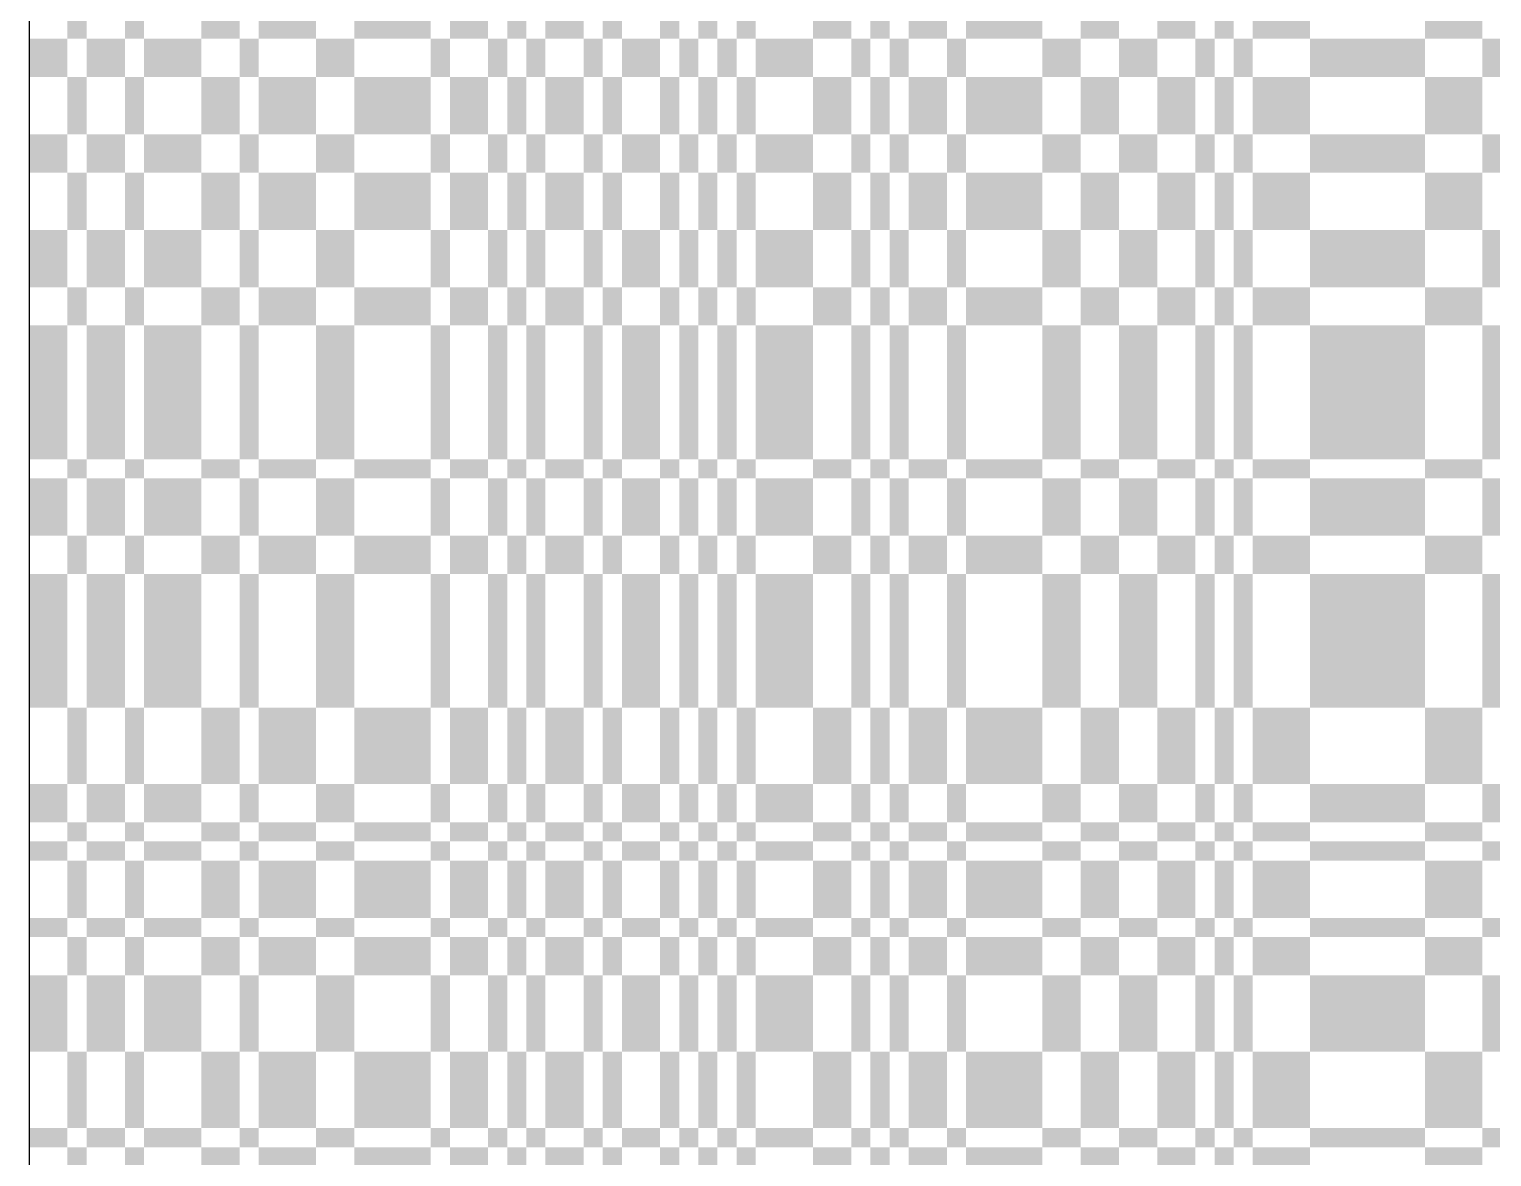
# Model space of a CAD drawing. Extents: x 0 to 10, y 0 to 10.
# Drawn here: x 1 to 2.53, y 6.29 to 7.47 of the extents above; entities that cross this region are included whole.
import ezdxf

# ---------------------------------------------------------------- set-up
doc = ezdxf.new("R2010")
doc.units = 0
doc.header["$MEASUREMENT"] = 0
doc.layers.add('CHROME', color=7, linetype='Continuous')
doc.layers.add('OUTLINE', color=7, linetype='Continuous')

msp = doc.modelspace()

# ---------------------------------------------------------------- linework, layer by layer
at = {"layer": 'CHROME'}
for points in [[(1.04, 7.46), (1.06, 7.46), (1.04, 7.48), (1.06, 7.48)], [(1.1, 7.46), (1.12, 7.46), (1.1, 7.48), (1.12, 7.48)], [(1.18, 7.46), (1.22, 7.46), (1.18, 7.48), (1.22, 7.48)], [(1.24, 7.46), (1.3, 7.46), (1.24, 7.48), (1.3, 7.48)], [(1.34, 7.46), (1.42, 7.46), (1.34, 7.48), (1.42, 7.48)], [(1.44, 7.46), (1.48, 7.46), (1.44, 7.48), (1.48, 7.48)], [(1.5, 7.46), (1.52, 7.46), (1.5, 7.48), (1.52, 7.48)], [(1.54, 7.46), (1.58, 7.46), (1.54, 7.48), (1.58, 7.48)], [(1.6, 7.46), (1.62, 7.46), (1.6, 7.48), (1.62, 7.48)], [(1.66, 7.46), (1.68, 7.46), (1.66, 7.48), (1.68, 7.48)], [(1.7, 7.46), (1.72, 7.46), (1.7, 7.48), (1.72, 7.48)], [(1.74, 7.46), (1.76, 7.46), (1.74, 7.48), (1.76, 7.48)], [(1.82, 7.46), (1.86, 7.46), (1.82, 7.48), (1.86, 7.48)], [(1.88, 7.46), (1.9, 7.46), (1.88, 7.48), (1.9, 7.48)], [(1.92, 7.46), (1.96, 7.46), (1.92, 7.48), (1.96, 7.48)], [(1.98, 7.46), (2.06, 7.46), (1.98, 7.48), (2.06, 7.48)], [(2.1, 7.46), (2.14, 7.46), (2.1, 7.48), (2.14, 7.48)], [(2.18, 7.46), (2.22, 7.46), (2.18, 7.48), (2.22, 7.48)], [(2.24, 7.46), (2.26, 7.46), (2.24, 7.48), (2.26, 7.48)], [(2.28, 7.46), (2.34, 7.46), (2.28, 7.48), (2.34, 7.48)], [(2.46, 7.46), (2.52, 7.46), (2.46, 7.48), (2.52, 7.48)], [(1, 7.42), (1.04, 7.42), (1, 7.46), (1.04, 7.46)], [(1.06, 7.42), (1.1, 7.42), (1.06, 7.46), (1.1, 7.46)], [(1.12, 7.42), (1.18, 7.42), (1.12, 7.46), (1.18, 7.46)], [(1.22, 7.42), (1.24, 7.42), (1.22, 7.46), (1.24, 7.46)], [(1.3, 7.42), (1.34, 7.42), (1.3, 7.46), (1.34, 7.46)], [(1.42, 7.42), (1.44, 7.42), (1.42, 7.46), (1.44, 7.46)], [(1.48, 7.42), (1.5, 7.42), (1.48, 7.46), (1.5, 7.46)], [(1.52, 7.42), (1.54, 7.42), (1.52, 7.46), (1.54, 7.46)], [(1.58, 7.42), (1.6, 7.42), (1.58, 7.46), (1.6, 7.46)], [(1.62, 7.42), (1.66, 7.42), (1.62, 7.46), (1.66, 7.46)], [(1.68, 7.42), (1.7, 7.42), (1.68, 7.46), (1.7, 7.46)], [(1.72, 7.42), (1.74, 7.42), (1.72, 7.46), (1.74, 7.46)], [(1.76, 7.42), (1.82, 7.42), (1.76, 7.46), (1.82, 7.46)], [(1.86, 7.42), (1.88, 7.42), (1.86, 7.46), (1.88, 7.46)], [(1.9, 7.42), (1.92, 7.42), (1.9, 7.46), (1.92, 7.46)], [(1.96, 7.42), (1.98, 7.42), (1.96, 7.46), (1.98, 7.46)], [(2.06, 7.42), (2.1, 7.42), (2.06, 7.46), (2.1, 7.46)], [(2.14, 7.42), (2.18, 7.42), (2.14, 7.46), (2.18, 7.46)], [(2.22, 7.42), (2.24, 7.42), (2.22, 7.46), (2.24, 7.46)], [(2.26, 7.42), (2.28, 7.42), (2.26, 7.46), (2.28, 7.46)], [(2.34, 7.42), (2.46, 7.42), (2.34, 7.46), (2.46, 7.46)], [(2.52, 7.42), (2.54, 7.42), (2.52, 7.46), (2.54, 7.46)], [(1.04, 7.36), (1.06, 7.36), (1.04, 7.42), (1.06, 7.42)], [(1.1, 7.36), (1.12, 7.36), (1.1, 7.42), (1.12, 7.42)], [(1.18, 7.36), (1.22, 7.36), (1.18, 7.42), (1.22, 7.42)], [(1.24, 7.36), (1.3, 7.36), (1.24, 7.42), (1.3, 7.42)], [(1.34, 7.36), (1.42, 7.36), (1.34, 7.42), (1.42, 7.42)], [(1.44, 7.36), (1.48, 7.36), (1.44, 7.42), (1.48, 7.42)], [(1.5, 7.36), (1.52, 7.36), (1.5, 7.42), (1.52, 7.42)], [(1.54, 7.36), (1.58, 7.36), (1.54, 7.42), (1.58, 7.42)], [(1.6, 7.36), (1.62, 7.36), (1.6, 7.42), (1.62, 7.42)], [(1.66, 7.36), (1.68, 7.36), (1.66, 7.42), (1.68, 7.42)], [(1.7, 7.36), (1.72, 7.36), (1.7, 7.42), (1.72, 7.42)], [(1.74, 7.36), (1.76, 7.36), (1.74, 7.42), (1.76, 7.42)], [(1.82, 7.36), (1.86, 7.36), (1.82, 7.42), (1.86, 7.42)], [(1.88, 7.36), (1.9, 7.36), (1.88, 7.42), (1.9, 7.42)], [(1.92, 7.36), (1.96, 7.36), (1.92, 7.42), (1.96, 7.42)], [(1.98, 7.36), (2.06, 7.36), (1.98, 7.42), (2.06, 7.42)], [(2.1, 7.36), (2.14, 7.36), (2.1, 7.42), (2.14, 7.42)], [(2.18, 7.36), (2.22, 7.36), (2.18, 7.42), (2.22, 7.42)], [(2.24, 7.36), (2.26, 7.36), (2.24, 7.42), (2.26, 7.42)], [(2.28, 7.36), (2.34, 7.36), (2.28, 7.42), (2.34, 7.42)], [(2.46, 7.36), (2.52, 7.36), (2.46, 7.42), (2.52, 7.42)], [(1, 7.32), (1.04, 7.32), (1, 7.36), (1.04, 7.36)], [(1.06, 7.32), (1.1, 7.32), (1.06, 7.36), (1.1, 7.36)], [(1.12, 7.32), (1.18, 7.32), (1.12, 7.36), (1.18, 7.36)], [(1.22, 7.32), (1.24, 7.32), (1.22, 7.36), (1.24, 7.36)], [(1.3, 7.32), (1.34, 7.32), (1.3, 7.36), (1.34, 7.36)], [(1.42, 7.32), (1.44, 7.32), (1.42, 7.36), (1.44, 7.36)], [(1.48, 7.32), (1.5, 7.32), (1.48, 7.36), (1.5, 7.36)], [(1.52, 7.32), (1.54, 7.32), (1.52, 7.36), (1.54, 7.36)], [(1.58, 7.32), (1.6, 7.32), (1.58, 7.36), (1.6, 7.36)], [(1.62, 7.32), (1.66, 7.32), (1.62, 7.36), (1.66, 7.36)], [(1.68, 7.32), (1.7, 7.32), (1.68, 7.36), (1.7, 7.36)], [(1.72, 7.32), (1.74, 7.32), (1.72, 7.36), (1.74, 7.36)], [(1.76, 7.32), (1.82, 7.32), (1.76, 7.36), (1.82, 7.36)], [(1.86, 7.32), (1.88, 7.32), (1.86, 7.36), (1.88, 7.36)], [(1.9, 7.32), (1.92, 7.32), (1.9, 7.36), (1.92, 7.36)], [(1.96, 7.32), (1.98, 7.32), (1.96, 7.36), (1.98, 7.36)], [(2.06, 7.32), (2.1, 7.32), (2.06, 7.36), (2.1, 7.36)], [(2.14, 7.32), (2.18, 7.32), (2.14, 7.36), (2.18, 7.36)], [(2.22, 7.32), (2.24, 7.32), (2.22, 7.36), (2.24, 7.36)], [(2.26, 7.32), (2.28, 7.32), (2.26, 7.36), (2.28, 7.36)], [(2.34, 7.32), (2.46, 7.32), (2.34, 7.36), (2.46, 7.36)], [(2.52, 7.32), (2.54, 7.32), (2.52, 7.36), (2.54, 7.36)], [(1.04, 7.26), (1.06, 7.26), (1.04, 7.32), (1.06, 7.32)], [(1.1, 7.26), (1.12, 7.26), (1.1, 7.32), (1.12, 7.32)], [(1.18, 7.26), (1.22, 7.26), (1.18, 7.32), (1.22, 7.32)], [(1.24, 7.26), (1.3, 7.26), (1.24, 7.32), (1.3, 7.32)], [(1.34, 7.26), (1.42, 7.26), (1.34, 7.32), (1.42, 7.32)], [(1.44, 7.26), (1.48, 7.26), (1.44, 7.32), (1.48, 7.32)], [(1.5, 7.26), (1.52, 7.26), (1.5, 7.32), (1.52, 7.32)], [(1.54, 7.26), (1.58, 7.26), (1.54, 7.32), (1.58, 7.32)], [(1.6, 7.26), (1.62, 7.26), (1.6, 7.32), (1.62, 7.32)], [(1.66, 7.26), (1.68, 7.26), (1.66, 7.32), (1.68, 7.32)], [(1.7, 7.26), (1.72, 7.26), (1.7, 7.32), (1.72, 7.32)], [(1.74, 7.26), (1.76, 7.26), (1.74, 7.32), (1.76, 7.32)], [(1.82, 7.26), (1.86, 7.26), (1.82, 7.32), (1.86, 7.32)], [(1.88, 7.26), (1.9, 7.26), (1.88, 7.32), (1.9, 7.32)], [(1.92, 7.26), (1.96, 7.26), (1.92, 7.32), (1.96, 7.32)], [(1.98, 7.26), (2.06, 7.26), (1.98, 7.32), (2.06, 7.32)], [(2.1, 7.26), (2.14, 7.26), (2.1, 7.32), (2.14, 7.32)], [(2.18, 7.26), (2.22, 7.26), (2.18, 7.32), (2.22, 7.32)], [(2.24, 7.26), (2.26, 7.26), (2.24, 7.32), (2.26, 7.32)], [(2.28, 7.26), (2.34, 7.26), (2.28, 7.32), (2.34, 7.32)], [(2.46, 7.26), (2.52, 7.26), (2.46, 7.32), (2.52, 7.32)], [(1, 7.2), (1.04, 7.2), (1, 7.26), (1.04, 7.26)], [(1.06, 7.2), (1.1, 7.2), (1.06, 7.26), (1.1, 7.26)], [(1.12, 7.2), (1.18, 7.2), (1.12, 7.26), (1.18, 7.26)], [(1.22, 7.2), (1.24, 7.2), (1.22, 7.26), (1.24, 7.26)], [(1.3, 7.2), (1.34, 7.2), (1.3, 7.26), (1.34, 7.26)], [(1.42, 7.2), (1.44, 7.2), (1.42, 7.26), (1.44, 7.26)], [(1.48, 7.2), (1.5, 7.2), (1.48, 7.26), (1.5, 7.26)], [(1.52, 7.2), (1.54, 7.2), (1.52, 7.26), (1.54, 7.26)], [(1.58, 7.2), (1.6, 7.2), (1.58, 7.26), (1.6, 7.26)], [(1.62, 7.2), (1.66, 7.2), (1.62, 7.26), (1.66, 7.26)], [(1.68, 7.2), (1.7, 7.2), (1.68, 7.26), (1.7, 7.26)], [(1.72, 7.2), (1.74, 7.2), (1.72, 7.26), (1.74, 7.26)], [(1.76, 7.2), (1.82, 7.2), (1.76, 7.26), (1.82, 7.26)], [(1.86, 7.2), (1.88, 7.2), (1.86, 7.26), (1.88, 7.26)], [(1.9, 7.2), (1.92, 7.2), (1.9, 7.26), (1.92, 7.26)], [(1.96, 7.2), (1.98, 7.2), (1.96, 7.26), (1.98, 7.26)], [(2.06, 7.2), (2.1, 7.2), (2.06, 7.26), (2.1, 7.26)], [(2.14, 7.2), (2.18, 7.2), (2.14, 7.26), (2.18, 7.26)], [(2.22, 7.2), (2.24, 7.2), (2.22, 7.26), (2.24, 7.26)], [(2.26, 7.2), (2.28, 7.2), (2.26, 7.26), (2.28, 7.26)], [(2.34, 7.2), (2.46, 7.2), (2.34, 7.26), (2.46, 7.26)], [(2.52, 7.2), (2.54, 7.2), (2.52, 7.26), (2.54, 7.26)], [(1.04, 7.16), (1.06, 7.16), (1.04, 7.2), (1.06, 7.2)], [(1.1, 7.16), (1.12, 7.16), (1.1, 7.2), (1.12, 7.2)], [(1.18, 7.16), (1.22, 7.16), (1.18, 7.2), (1.22, 7.2)], [(1.24, 7.16), (1.3, 7.16), (1.24, 7.2), (1.3, 7.2)], [(1.34, 7.16), (1.42, 7.16), (1.34, 7.2), (1.42, 7.2)], [(1.44, 7.16), (1.48, 7.16), (1.44, 7.2), (1.48, 7.2)], [(1.5, 7.16), (1.52, 7.16), (1.5, 7.2), (1.52, 7.2)], [(1.54, 7.16), (1.58, 7.16), (1.54, 7.2), (1.58, 7.2)], [(1.6, 7.16), (1.62, 7.16), (1.6, 7.2), (1.62, 7.2)], [(1.66, 7.16), (1.68, 7.16), (1.66, 7.2), (1.68, 7.2)], [(1.7, 7.16), (1.72, 7.16), (1.7, 7.2), (1.72, 7.2)], [(1.74, 7.16), (1.76, 7.16), (1.74, 7.2), (1.76, 7.2)], [(1.82, 7.16), (1.86, 7.16), (1.82, 7.2), (1.86, 7.2)], [(1.88, 7.16), (1.9, 7.16), (1.88, 7.2), (1.9, 7.2)], [(1.92, 7.16), (1.96, 7.16), (1.92, 7.2), (1.96, 7.2)], [(1.98, 7.16), (2.06, 7.16), (1.98, 7.2), (2.06, 7.2)], [(2.1, 7.16), (2.14, 7.16), (2.1, 7.2), (2.14, 7.2)], [(2.18, 7.16), (2.22, 7.16), (2.18, 7.2), (2.22, 7.2)], [(2.24, 7.16), (2.26, 7.16), (2.24, 7.2), (2.26, 7.2)], [(2.28, 7.16), (2.34, 7.16), (2.28, 7.2), (2.34, 7.2)], [(2.46, 7.16), (2.52, 7.16), (2.46, 7.2), (2.52, 7.2)], [(1, 7.02), (1.04, 7.02), (1, 7.16), (1.04, 7.16)], [(1.06, 7.02), (1.1, 7.02), (1.06, 7.16), (1.1, 7.16)], [(1.12, 7.02), (1.18, 7.02), (1.12, 7.16), (1.18, 7.16)], [(1.22, 7.02), (1.24, 7.02), (1.22, 7.16), (1.24, 7.16)], [(1.3, 7.02), (1.34, 7.02), (1.3, 7.16), (1.34, 7.16)], [(1.42, 7.02), (1.44, 7.02), (1.42, 7.16), (1.44, 7.16)], [(1.48, 7.02), (1.5, 7.02), (1.48, 7.16), (1.5, 7.16)], [(1.52, 7.02), (1.54, 7.02), (1.52, 7.16), (1.54, 7.16)], [(1.58, 7.02), (1.6, 7.02), (1.58, 7.16), (1.6, 7.16)], [(1.62, 7.02), (1.66, 7.02), (1.62, 7.16), (1.66, 7.16)], [(1.68, 7.02), (1.7, 7.02), (1.68, 7.16), (1.7, 7.16)], [(1.72, 7.02), (1.74, 7.02), (1.72, 7.16), (1.74, 7.16)], [(1.76, 7.02), (1.82, 7.02), (1.76, 7.16), (1.82, 7.16)], [(1.86, 7.02), (1.88, 7.02), (1.86, 7.16), (1.88, 7.16)], [(1.9, 7.02), (1.92, 7.02), (1.9, 7.16), (1.92, 7.16)], [(1.96, 7.02), (1.98, 7.02), (1.96, 7.16), (1.98, 7.16)], [(2.06, 7.02), (2.1, 7.02), (2.06, 7.16), (2.1, 7.16)], [(2.14, 7.02), (2.18, 7.02), (2.14, 7.16), (2.18, 7.16)], [(2.22, 7.02), (2.24, 7.02), (2.22, 7.16), (2.24, 7.16)], [(2.26, 7.02), (2.28, 7.02), (2.26, 7.16), (2.28, 7.16)], [(2.34, 7.02), (2.46, 7.02), (2.34, 7.16), (2.46, 7.16)], [(2.52, 7.02), (2.54, 7.02), (2.52, 7.16), (2.54, 7.16)], [(1.04, 7), (1.06, 7), (1.04, 7.02), (1.06, 7.02)], [(1.1, 7), (1.12, 7), (1.1, 7.02), (1.12, 7.02)], [(1.18, 7), (1.22, 7), (1.18, 7.02), (1.22, 7.02)], [(1.24, 7), (1.3, 7), (1.24, 7.02), (1.3, 7.02)], [(1.34, 7), (1.42, 7), (1.34, 7.02), (1.42, 7.02)], [(1.44, 7), (1.48, 7), (1.44, 7.02), (1.48, 7.02)], [(1.5, 7), (1.52, 7), (1.5, 7.02), (1.52, 7.02)], [(1.54, 7), (1.58, 7), (1.54, 7.02), (1.58, 7.02)], [(1.6, 7), (1.62, 7), (1.6, 7.02), (1.62, 7.02)], [(1.66, 7), (1.68, 7), (1.66, 7.02), (1.68, 7.02)], [(1.7, 7), (1.72, 7), (1.7, 7.02), (1.72, 7.02)], [(1.74, 7), (1.76, 7), (1.74, 7.02), (1.76, 7.02)], [(1.82, 7), (1.86, 7), (1.82, 7.02), (1.86, 7.02)], [(1.88, 7), (1.9, 7), (1.88, 7.02), (1.9, 7.02)], [(1.92, 7), (1.96, 7), (1.92, 7.02), (1.96, 7.02)], [(1.98, 7), (2.06, 7), (1.98, 7.02), (2.06, 7.02)], [(2.1, 7), (2.14, 7), (2.1, 7.02), (2.14, 7.02)], [(2.18, 7), (2.22, 7), (2.18, 7.02), (2.22, 7.02)], [(2.24, 7), (2.26, 7), (2.24, 7.02), (2.26, 7.02)], [(2.28, 7), (2.34, 7), (2.28, 7.02), (2.34, 7.02)], [(2.46, 7), (2.52, 7), (2.46, 7.02), (2.52, 7.02)], [(1, 6.94), (1.04, 6.94), (1, 7), (1.04, 7)], [(1.06, 6.94), (1.1, 6.94), (1.06, 7), (1.1, 7)], [(1.12, 6.94), (1.18, 6.94), (1.12, 7), (1.18, 7)], [(1.22, 6.94), (1.24, 6.94), (1.22, 7), (1.24, 7)], [(1.3, 6.94), (1.34, 6.94), (1.3, 7), (1.34, 7)], [(1.42, 6.94), (1.44, 6.94), (1.42, 7), (1.44, 7)], [(1.48, 6.94), (1.5, 6.94), (1.48, 7), (1.5, 7)], [(1.52, 6.94), (1.54, 6.94), (1.52, 7), (1.54, 7)], [(1.58, 6.94), (1.6, 6.94), (1.58, 7), (1.6, 7)], [(1.62, 6.94), (1.66, 6.94), (1.62, 7), (1.66, 7)], [(1.68, 6.94), (1.7, 6.94), (1.68, 7), (1.7, 7)], [(1.72, 6.94), (1.74, 6.94), (1.72, 7), (1.74, 7)], [(1.76, 6.94), (1.82, 6.94), (1.76, 7), (1.82, 7)], [(1.86, 6.94), (1.88, 6.94), (1.86, 7), (1.88, 7)], [(1.9, 6.94), (1.92, 6.94), (1.9, 7), (1.92, 7)], [(1.96, 6.94), (1.98, 6.94), (1.96, 7), (1.98, 7)], [(2.06, 6.94), (2.1, 6.94), (2.06, 7), (2.1, 7)], [(2.14, 6.94), (2.18, 6.94), (2.14, 7), (2.18, 7)], [(2.22, 6.94), (2.24, 6.94), (2.22, 7), (2.24, 7)], [(2.26, 6.94), (2.28, 6.94), (2.26, 7), (2.28, 7)], [(2.34, 6.94), (2.46, 6.94), (2.34, 7), (2.46, 7)], [(2.52, 6.94), (2.54, 6.94), (2.52, 7), (2.54, 7)], [(1.04, 6.9), (1.06, 6.9), (1.04, 6.94), (1.06, 6.94)], [(1.1, 6.9), (1.12, 6.9), (1.1, 6.94), (1.12, 6.94)], [(1.18, 6.9), (1.22, 6.9), (1.18, 6.94), (1.22, 6.94)], [(1.24, 6.9), (1.3, 6.9), (1.24, 6.94), (1.3, 6.94)], [(1.34, 6.9), (1.42, 6.9), (1.34, 6.94), (1.42, 6.94)], [(1.44, 6.9), (1.48, 6.9), (1.44, 6.94), (1.48, 6.94)], [(1.5, 6.9), (1.52, 6.9), (1.5, 6.94), (1.52, 6.94)], [(1.54, 6.9), (1.58, 6.9), (1.54, 6.94), (1.58, 6.94)], [(1.6, 6.9), (1.62, 6.9), (1.6, 6.94), (1.62, 6.94)], [(1.66, 6.9), (1.68, 6.9), (1.66, 6.94), (1.68, 6.94)], [(1.7, 6.9), (1.72, 6.9), (1.7, 6.94), (1.72, 6.94)], [(1.74, 6.9), (1.76, 6.9), (1.74, 6.94), (1.76, 6.94)], [(1.82, 6.9), (1.86, 6.9), (1.82, 6.94), (1.86, 6.94)], [(1.88, 6.9), (1.9, 6.9), (1.88, 6.94), (1.9, 6.94)], [(1.92, 6.9), (1.96, 6.9), (1.92, 6.94), (1.96, 6.94)], [(1.98, 6.9), (2.06, 6.9), (1.98, 6.94), (2.06, 6.94)], [(2.1, 6.9), (2.14, 6.9), (2.1, 6.94), (2.14, 6.94)], [(2.18, 6.9), (2.22, 6.9), (2.18, 6.94), (2.22, 6.94)], [(2.24, 6.9), (2.26, 6.9), (2.24, 6.94), (2.26, 6.94)], [(2.28, 6.9), (2.34, 6.9), (2.28, 6.94), (2.34, 6.94)], [(2.46, 6.9), (2.52, 6.9), (2.46, 6.94), (2.52, 6.94)], [(1, 6.76), (1.04, 6.76), (1, 6.9), (1.04, 6.9)], [(1.06, 6.76), (1.1, 6.76), (1.06, 6.9), (1.1, 6.9)], [(1.12, 6.76), (1.18, 6.76), (1.12, 6.9), (1.18, 6.9)], [(1.22, 6.76), (1.24, 6.76), (1.22, 6.9), (1.24, 6.9)], [(1.3, 6.76), (1.34, 6.76), (1.3, 6.9), (1.34, 6.9)], [(1.42, 6.76), (1.44, 6.76), (1.42, 6.9), (1.44, 6.9)], [(1.48, 6.76), (1.5, 6.76), (1.48, 6.9), (1.5, 6.9)], [(1.52, 6.76), (1.54, 6.76), (1.52, 6.9), (1.54, 6.9)], [(1.58, 6.76), (1.6, 6.76), (1.58, 6.9), (1.6, 6.9)], [(1.62, 6.76), (1.66, 6.76), (1.62, 6.9), (1.66, 6.9)], [(1.68, 6.76), (1.7, 6.76), (1.68, 6.9), (1.7, 6.9)], [(1.72, 6.76), (1.74, 6.76), (1.72, 6.9), (1.74, 6.9)], [(1.76, 6.76), (1.82, 6.76), (1.76, 6.9), (1.82, 6.9)], [(1.86, 6.76), (1.88, 6.76), (1.86, 6.9), (1.88, 6.9)], [(1.9, 6.76), (1.92, 6.76), (1.9, 6.9), (1.92, 6.9)], [(1.96, 6.76), (1.98, 6.76), (1.96, 6.9), (1.98, 6.9)], [(2.06, 6.76), (2.1, 6.76), (2.06, 6.9), (2.1, 6.9)], [(2.14, 6.76), (2.18, 6.76), (2.14, 6.9), (2.18, 6.9)], [(2.22, 6.76), (2.24, 6.76), (2.22, 6.9), (2.24, 6.9)], [(2.26, 6.76), (2.28, 6.76), (2.26, 6.9), (2.28, 6.9)], [(2.34, 6.76), (2.46, 6.76), (2.34, 6.9), (2.46, 6.9)], [(2.52, 6.76), (2.54, 6.76), (2.52, 6.9), (2.54, 6.9)], [(1.04, 6.68), (1.06, 6.68), (1.04, 6.76), (1.06, 6.76)], [(1.1, 6.68), (1.12, 6.68), (1.1, 6.76), (1.12, 6.76)], [(1.18, 6.68), (1.22, 6.68), (1.18, 6.76), (1.22, 6.76)], [(1.24, 6.68), (1.3, 6.68), (1.24, 6.76), (1.3, 6.76)], [(1.34, 6.68), (1.42, 6.68), (1.34, 6.76), (1.42, 6.76)], [(1.44, 6.68), (1.48, 6.68), (1.44, 6.76), (1.48, 6.76)], [(1.5, 6.68), (1.52, 6.68), (1.5, 6.76), (1.52, 6.76)], [(1.54, 6.68), (1.58, 6.68), (1.54, 6.76), (1.58, 6.76)], [(1.6, 6.68), (1.62, 6.68), (1.6, 6.76), (1.62, 6.76)], [(1.66, 6.68), (1.68, 6.68), (1.66, 6.76), (1.68, 6.76)], [(1.7, 6.68), (1.72, 6.68), (1.7, 6.76), (1.72, 6.76)], [(1.74, 6.68), (1.76, 6.68), (1.74, 6.76), (1.76, 6.76)], [(1.82, 6.68), (1.86, 6.68), (1.82, 6.76), (1.86, 6.76)], [(1.88, 6.68), (1.9, 6.68), (1.88, 6.76), (1.9, 6.76)], [(1.92, 6.68), (1.96, 6.68), (1.92, 6.76), (1.96, 6.76)], [(1.98, 6.68), (2.06, 6.68), (1.98, 6.76), (2.06, 6.76)], [(2.1, 6.68), (2.14, 6.68), (2.1, 6.76), (2.14, 6.76)], [(2.18, 6.68), (2.22, 6.68), (2.18, 6.76), (2.22, 6.76)], [(2.24, 6.68), (2.26, 6.68), (2.24, 6.76), (2.26, 6.76)], [(2.28, 6.68), (2.34, 6.68), (2.28, 6.76), (2.34, 6.76)], [(2.46, 6.68), (2.52, 6.68), (2.46, 6.76), (2.52, 6.76)], [(1, 6.64), (1.04, 6.64), (1, 6.68), (1.04, 6.68)], [(1.06, 6.64), (1.1, 6.64), (1.06, 6.68), (1.1, 6.68)], [(1.12, 6.64), (1.18, 6.64), (1.12, 6.68), (1.18, 6.68)], [(1.22, 6.64), (1.24, 6.64), (1.22, 6.68), (1.24, 6.68)], [(1.3, 6.64), (1.34, 6.64), (1.3, 6.68), (1.34, 6.68)], [(1.42, 6.64), (1.44, 6.64), (1.42, 6.68), (1.44, 6.68)], [(1.48, 6.64), (1.5, 6.64), (1.48, 6.68), (1.5, 6.68)], [(1.52, 6.64), (1.54, 6.64), (1.52, 6.68), (1.54, 6.68)], [(1.58, 6.64), (1.6, 6.64), (1.58, 6.68), (1.6, 6.68)], [(1.62, 6.64), (1.66, 6.64), (1.62, 6.68), (1.66, 6.68)], [(1.68, 6.64), (1.7, 6.64), (1.68, 6.68), (1.7, 6.68)], [(1.72, 6.64), (1.74, 6.64), (1.72, 6.68), (1.74, 6.68)], [(1.76, 6.64), (1.82, 6.64), (1.76, 6.68), (1.82, 6.68)], [(1.86, 6.64), (1.88, 6.64), (1.86, 6.68), (1.88, 6.68)], [(1.9, 6.64), (1.92, 6.64), (1.9, 6.68), (1.92, 6.68)], [(1.96, 6.64), (1.98, 6.64), (1.96, 6.68), (1.98, 6.68)], [(2.06, 6.64), (2.1, 6.64), (2.06, 6.68), (2.1, 6.68)], [(2.14, 6.64), (2.18, 6.64), (2.14, 6.68), (2.18, 6.68)], [(2.22, 6.64), (2.24, 6.64), (2.22, 6.68), (2.24, 6.68)], [(2.26, 6.64), (2.28, 6.64), (2.26, 6.68), (2.28, 6.68)], [(2.34, 6.64), (2.46, 6.64), (2.34, 6.68), (2.46, 6.68)], [(2.52, 6.64), (2.54, 6.64), (2.52, 6.68), (2.54, 6.68)], [(1.04, 6.62), (1.06, 6.62), (1.04, 6.64), (1.06, 6.64)], [(1.1, 6.62), (1.12, 6.62), (1.1, 6.64), (1.12, 6.64)], [(1.18, 6.62), (1.22, 6.62), (1.18, 6.64), (1.22, 6.64)], [(1.24, 6.62), (1.3, 6.62), (1.24, 6.64), (1.3, 6.64)], [(1.34, 6.62), (1.42, 6.62), (1.34, 6.64), (1.42, 6.64)], [(1.44, 6.62), (1.48, 6.62), (1.44, 6.64), (1.48, 6.64)], [(1.5, 6.62), (1.52, 6.62), (1.5, 6.64), (1.52, 6.64)], [(1.54, 6.62), (1.58, 6.62), (1.54, 6.64), (1.58, 6.64)], [(1.6, 6.62), (1.62, 6.62), (1.6, 6.64), (1.62, 6.64)], [(1.66, 6.62), (1.68, 6.62), (1.66, 6.64), (1.68, 6.64)], [(1.7, 6.62), (1.72, 6.62), (1.7, 6.64), (1.72, 6.64)], [(1.74, 6.62), (1.76, 6.62), (1.74, 6.64), (1.76, 6.64)], [(1.82, 6.62), (1.86, 6.62), (1.82, 6.64), (1.86, 6.64)], [(1.88, 6.62), (1.9, 6.62), (1.88, 6.64), (1.9, 6.64)], [(1.92, 6.62), (1.96, 6.62), (1.92, 6.64), (1.96, 6.64)], [(1.98, 6.62), (2.06, 6.62), (1.98, 6.64), (2.06, 6.64)], [(2.1, 6.62), (2.14, 6.62), (2.1, 6.64), (2.14, 6.64)], [(2.18, 6.62), (2.22, 6.62), (2.18, 6.64), (2.22, 6.64)], [(2.24, 6.62), (2.26, 6.62), (2.24, 6.64), (2.26, 6.64)], [(2.28, 6.62), (2.34, 6.62), (2.28, 6.64), (2.34, 6.64)], [(2.46, 6.62), (2.52, 6.62), (2.46, 6.64), (2.52, 6.64)], [(1, 6.6), (1.04, 6.6), (1, 6.62), (1.04, 6.62)], [(1.06, 6.6), (1.1, 6.6), (1.06, 6.62), (1.1, 6.62)], [(1.12, 6.6), (1.18, 6.6), (1.12, 6.62), (1.18, 6.62)], [(1.22, 6.6), (1.24, 6.6), (1.22, 6.62), (1.24, 6.62)], [(1.3, 6.6), (1.34, 6.6), (1.3, 6.62), (1.34, 6.62)], [(1.42, 6.6), (1.44, 6.6), (1.42, 6.62), (1.44, 6.62)], [(1.48, 6.6), (1.5, 6.6), (1.48, 6.62), (1.5, 6.62)], [(1.52, 6.6), (1.54, 6.6), (1.52, 6.62), (1.54, 6.62)], [(1.58, 6.6), (1.6, 6.6), (1.58, 6.62), (1.6, 6.62)], [(1.62, 6.6), (1.66, 6.6), (1.62, 6.62), (1.66, 6.62)], [(1.68, 6.6), (1.7, 6.6), (1.68, 6.62), (1.7, 6.62)], [(1.72, 6.6), (1.74, 6.6), (1.72, 6.62), (1.74, 6.62)], [(1.76, 6.6), (1.82, 6.6), (1.76, 6.62), (1.82, 6.62)], [(1.86, 6.6), (1.88, 6.6), (1.86, 6.62), (1.88, 6.62)], [(1.9, 6.6), (1.92, 6.6), (1.9, 6.62), (1.92, 6.62)], [(1.96, 6.6), (1.98, 6.6), (1.96, 6.62), (1.98, 6.62)], [(2.06, 6.6), (2.1, 6.6), (2.06, 6.62), (2.1, 6.62)], [(2.14, 6.6), (2.18, 6.6), (2.14, 6.62), (2.18, 6.62)], [(2.22, 6.6), (2.24, 6.6), (2.22, 6.62), (2.24, 6.62)], [(2.26, 6.6), (2.28, 6.6), (2.26, 6.62), (2.28, 6.62)], [(2.34, 6.6), (2.46, 6.6), (2.34, 6.62), (2.46, 6.62)], [(2.52, 6.6), (2.54, 6.6), (2.52, 6.62), (2.54, 6.62)], [(1.04, 6.54), (1.06, 6.54), (1.04, 6.6), (1.06, 6.6)], [(1.1, 6.54), (1.12, 6.54), (1.1, 6.6), (1.12, 6.6)], [(1.18, 6.54), (1.22, 6.54), (1.18, 6.6), (1.22, 6.6)], [(1.24, 6.54), (1.3, 6.54), (1.24, 6.6), (1.3, 6.6)], [(1.34, 6.54), (1.42, 6.54), (1.34, 6.6), (1.42, 6.6)], [(1.44, 6.54), (1.48, 6.54), (1.44, 6.6), (1.48, 6.6)], [(1.5, 6.54), (1.52, 6.54), (1.5, 6.6), (1.52, 6.6)], [(1.54, 6.54), (1.58, 6.54), (1.54, 6.6), (1.58, 6.6)], [(1.6, 6.54), (1.62, 6.54), (1.6, 6.6), (1.62, 6.6)], [(1.66, 6.54), (1.68, 6.54), (1.66, 6.6), (1.68, 6.6)], [(1.7, 6.54), (1.72, 6.54), (1.7, 6.6), (1.72, 6.6)], [(1.74, 6.54), (1.76, 6.54), (1.74, 6.6), (1.76, 6.6)], [(1.82, 6.54), (1.86, 6.54), (1.82, 6.6), (1.86, 6.6)], [(1.88, 6.54), (1.9, 6.54), (1.88, 6.6), (1.9, 6.6)], [(1.92, 6.54), (1.96, 6.54), (1.92, 6.6), (1.96, 6.6)], [(1.98, 6.54), (2.06, 6.54), (1.98, 6.6), (2.06, 6.6)], [(2.1, 6.54), (2.14, 6.54), (2.1, 6.6), (2.14, 6.6)], [(2.18, 6.54), (2.22, 6.54), (2.18, 6.6), (2.22, 6.6)], [(2.24, 6.54), (2.26, 6.54), (2.24, 6.6), (2.26, 6.6)], [(2.28, 6.54), (2.34, 6.54), (2.28, 6.6), (2.34, 6.6)], [(2.46, 6.54), (2.52, 6.54), (2.46, 6.6), (2.52, 6.6)], [(1, 6.52), (1.04, 6.52), (1, 6.54), (1.04, 6.54)], [(1.06, 6.52), (1.1, 6.52), (1.06, 6.54), (1.1, 6.54)], [(1.12, 6.52), (1.18, 6.52), (1.12, 6.54), (1.18, 6.54)], [(1.22, 6.52), (1.24, 6.52), (1.22, 6.54), (1.24, 6.54)], [(1.3, 6.52), (1.34, 6.52), (1.3, 6.54), (1.34, 6.54)], [(1.42, 6.52), (1.44, 6.52), (1.42, 6.54), (1.44, 6.54)], [(1.48, 6.52), (1.5, 6.52), (1.48, 6.54), (1.5, 6.54)], [(1.52, 6.52), (1.54, 6.52), (1.52, 6.54), (1.54, 6.54)], [(1.58, 6.52), (1.6, 6.52), (1.58, 6.54), (1.6, 6.54)], [(1.62, 6.52), (1.66, 6.52), (1.62, 6.54), (1.66, 6.54)], [(1.68, 6.52), (1.7, 6.52), (1.68, 6.54), (1.7, 6.54)], [(1.72, 6.52), (1.74, 6.52), (1.72, 6.54), (1.74, 6.54)], [(1.76, 6.52), (1.82, 6.52), (1.76, 6.54), (1.82, 6.54)], [(1.86, 6.52), (1.88, 6.52), (1.86, 6.54), (1.88, 6.54)], [(1.9, 6.52), (1.92, 6.52), (1.9, 6.54), (1.92, 6.54)], [(1.96, 6.52), (1.98, 6.52), (1.96, 6.54), (1.98, 6.54)], [(2.06, 6.52), (2.1, 6.52), (2.06, 6.54), (2.1, 6.54)], [(2.14, 6.52), (2.18, 6.52), (2.14, 6.54), (2.18, 6.54)], [(2.22, 6.52), (2.24, 6.52), (2.22, 6.54), (2.24, 6.54)], [(2.26, 6.52), (2.28, 6.52), (2.26, 6.54), (2.28, 6.54)], [(2.34, 6.52), (2.46, 6.52), (2.34, 6.54), (2.46, 6.54)], [(2.52, 6.52), (2.54, 6.52), (2.52, 6.54), (2.54, 6.54)], [(1.04, 6.48), (1.06, 6.48), (1.04, 6.52), (1.06, 6.52)], [(1.1, 6.48), (1.12, 6.48), (1.1, 6.52), (1.12, 6.52)], [(1.18, 6.48), (1.22, 6.48), (1.18, 6.52), (1.22, 6.52)], [(1.24, 6.48), (1.3, 6.48), (1.24, 6.52), (1.3, 6.52)], [(1.34, 6.48), (1.42, 6.48), (1.34, 6.52), (1.42, 6.52)], [(1.44, 6.48), (1.48, 6.48), (1.44, 6.52), (1.48, 6.52)], [(1.5, 6.48), (1.52, 6.48), (1.5, 6.52), (1.52, 6.52)], [(1.54, 6.48), (1.58, 6.48), (1.54, 6.52), (1.58, 6.52)], [(1.6, 6.48), (1.62, 6.48), (1.6, 6.52), (1.62, 6.52)], [(1.66, 6.48), (1.68, 6.48), (1.66, 6.52), (1.68, 6.52)], [(1.7, 6.48), (1.72, 6.48), (1.7, 6.52), (1.72, 6.52)], [(1.74, 6.48), (1.76, 6.48), (1.74, 6.52), (1.76, 6.52)], [(1.82, 6.48), (1.86, 6.48), (1.82, 6.52), (1.86, 6.52)], [(1.88, 6.48), (1.9, 6.48), (1.88, 6.52), (1.9, 6.52)], [(1.92, 6.48), (1.96, 6.48), (1.92, 6.52), (1.96, 6.52)], [(1.98, 6.48), (2.06, 6.48), (1.98, 6.52), (2.06, 6.52)], [(2.1, 6.48), (2.14, 6.48), (2.1, 6.52), (2.14, 6.52)], [(2.18, 6.48), (2.22, 6.48), (2.18, 6.52), (2.22, 6.52)], [(2.24, 6.48), (2.26, 6.48), (2.24, 6.52), (2.26, 6.52)], [(2.28, 6.48), (2.34, 6.48), (2.28, 6.52), (2.34, 6.52)], [(2.46, 6.48), (2.52, 6.48), (2.46, 6.52), (2.52, 6.52)], [(1, 6.4), (1.04, 6.4), (1, 6.48), (1.04, 6.48)], [(1.06, 6.4), (1.1, 6.4), (1.06, 6.48), (1.1, 6.48)], [(1.12, 6.4), (1.18, 6.4), (1.12, 6.48), (1.18, 6.48)], [(1.22, 6.4), (1.24, 6.4), (1.22, 6.48), (1.24, 6.48)], [(1.3, 6.4), (1.34, 6.4), (1.3, 6.48), (1.34, 6.48)], [(1.42, 6.4), (1.44, 6.4), (1.42, 6.48), (1.44, 6.48)], [(1.48, 6.4), (1.5, 6.4), (1.48, 6.48), (1.5, 6.48)], [(1.52, 6.4), (1.54, 6.4), (1.52, 6.48), (1.54, 6.48)], [(1.58, 6.4), (1.6, 6.4), (1.58, 6.48), (1.6, 6.48)], [(1.62, 6.4), (1.66, 6.4), (1.62, 6.48), (1.66, 6.48)], [(1.68, 6.4), (1.7, 6.4), (1.68, 6.48), (1.7, 6.48)], [(1.72, 6.4), (1.74, 6.4), (1.72, 6.48), (1.74, 6.48)], [(1.76, 6.4), (1.82, 6.4), (1.76, 6.48), (1.82, 6.48)], [(1.86, 6.4), (1.88, 6.4), (1.86, 6.48), (1.88, 6.48)], [(1.9, 6.4), (1.92, 6.4), (1.9, 6.48), (1.92, 6.48)], [(1.96, 6.4), (1.98, 6.4), (1.96, 6.48), (1.98, 6.48)], [(2.06, 6.4), (2.1, 6.4), (2.06, 6.48), (2.1, 6.48)], [(2.14, 6.4), (2.18, 6.4), (2.14, 6.48), (2.18, 6.48)], [(2.22, 6.4), (2.24, 6.4), (2.22, 6.48), (2.24, 6.48)], [(2.26, 6.4), (2.28, 6.4), (2.26, 6.48), (2.28, 6.48)], [(2.34, 6.4), (2.46, 6.4), (2.34, 6.48), (2.46, 6.48)], [(2.52, 6.4), (2.54, 6.4), (2.52, 6.48), (2.54, 6.48)], [(1.04, 6.32), (1.06, 6.32), (1.04, 6.4), (1.06, 6.4)], [(1.1, 6.32), (1.12, 6.32), (1.1, 6.4), (1.12, 6.4)], [(1.18, 6.32), (1.22, 6.32), (1.18, 6.4), (1.22, 6.4)], [(1.24, 6.32), (1.3, 6.32), (1.24, 6.4), (1.3, 6.4)], [(1.34, 6.32), (1.42, 6.32), (1.34, 6.4), (1.42, 6.4)], [(1.44, 6.32), (1.48, 6.32), (1.44, 6.4), (1.48, 6.4)], [(1.5, 6.32), (1.52, 6.32), (1.5, 6.4), (1.52, 6.4)], [(1.54, 6.32), (1.58, 6.32), (1.54, 6.4), (1.58, 6.4)], [(1.6, 6.32), (1.62, 6.32), (1.6, 6.4), (1.62, 6.4)], [(1.66, 6.32), (1.68, 6.32), (1.66, 6.4), (1.68, 6.4)], [(1.7, 6.32), (1.72, 6.32), (1.7, 6.4), (1.72, 6.4)], [(1.74, 6.32), (1.76, 6.32), (1.74, 6.4), (1.76, 6.4)], [(1.82, 6.32), (1.86, 6.32), (1.82, 6.4), (1.86, 6.4)], [(1.88, 6.32), (1.9, 6.32), (1.88, 6.4), (1.9, 6.4)], [(1.92, 6.32), (1.96, 6.32), (1.92, 6.4), (1.96, 6.4)], [(1.98, 6.32), (2.06, 6.32), (1.98, 6.4), (2.06, 6.4)], [(2.1, 6.32), (2.14, 6.32), (2.1, 6.4), (2.14, 6.4)], [(2.18, 6.32), (2.22, 6.32), (2.18, 6.4), (2.22, 6.4)], [(2.24, 6.32), (2.26, 6.32), (2.24, 6.4), (2.26, 6.4)], [(2.28, 6.32), (2.34, 6.32), (2.28, 6.4), (2.34, 6.4)], [(2.46, 6.32), (2.52, 6.32), (2.46, 6.4), (2.52, 6.4)], [(1, 6.3), (1.04, 6.3), (1, 6.32), (1.04, 6.32)], [(1.06, 6.3), (1.1, 6.3), (1.06, 6.32), (1.1, 6.32)], [(1.12, 6.3), (1.18, 6.3), (1.12, 6.32), (1.18, 6.32)], [(1.22, 6.3), (1.24, 6.3), (1.22, 6.32), (1.24, 6.32)], [(1.3, 6.3), (1.34, 6.3), (1.3, 6.32), (1.34, 6.32)], [(1.42, 6.3), (1.44, 6.3), (1.42, 6.32), (1.44, 6.32)], [(1.48, 6.3), (1.5, 6.3), (1.48, 6.32), (1.5, 6.32)], [(1.52, 6.3), (1.54, 6.3), (1.52, 6.32), (1.54, 6.32)], [(1.58, 6.3), (1.6, 6.3), (1.58, 6.32), (1.6, 6.32)], [(1.62, 6.3), (1.66, 6.3), (1.62, 6.32), (1.66, 6.32)], [(1.68, 6.3), (1.7, 6.3), (1.68, 6.32), (1.7, 6.32)], [(1.72, 6.3), (1.74, 6.3), (1.72, 6.32), (1.74, 6.32)], [(1.76, 6.3), (1.82, 6.3), (1.76, 6.32), (1.82, 6.32)], [(1.86, 6.3), (1.88, 6.3), (1.86, 6.32), (1.88, 6.32)], [(1.9, 6.3), (1.92, 6.3), (1.9, 6.32), (1.92, 6.32)], [(1.96, 6.3), (1.98, 6.3), (1.96, 6.32), (1.98, 6.32)], [(2.06, 6.3), (2.1, 6.3), (2.06, 6.32), (2.1, 6.32)], [(2.14, 6.3), (2.18, 6.3), (2.14, 6.32), (2.18, 6.32)], [(2.22, 6.3), (2.24, 6.3), (2.22, 6.32), (2.24, 6.32)], [(2.26, 6.3), (2.28, 6.3), (2.26, 6.32), (2.28, 6.32)], [(2.34, 6.3), (2.46, 6.3), (2.34, 6.32), (2.46, 6.32)], [(2.52, 6.3), (2.54, 6.3), (2.52, 6.32), (2.54, 6.32)], [(1.04, 6.28), (1.06, 6.28), (1.04, 6.3), (1.06, 6.3)], [(1.1, 6.28), (1.12, 6.28), (1.1, 6.3), (1.12, 6.3)], [(1.18, 6.28), (1.22, 6.28), (1.18, 6.3), (1.22, 6.3)], [(1.24, 6.28), (1.3, 6.28), (1.24, 6.3), (1.3, 6.3)], [(1.34, 6.28), (1.42, 6.28), (1.34, 6.3), (1.42, 6.3)], [(1.44, 6.28), (1.48, 6.28), (1.44, 6.3), (1.48, 6.3)], [(1.5, 6.28), (1.52, 6.28), (1.5, 6.3), (1.52, 6.3)], [(1.54, 6.28), (1.58, 6.28), (1.54, 6.3), (1.58, 6.3)], [(1.6, 6.28), (1.62, 6.28), (1.6, 6.3), (1.62, 6.3)], [(1.66, 6.28), (1.68, 6.28), (1.66, 6.3), (1.68, 6.3)], [(1.7, 6.28), (1.72, 6.28), (1.7, 6.3), (1.72, 6.3)], [(1.74, 6.28), (1.76, 6.28), (1.74, 6.3), (1.76, 6.3)], [(1.82, 6.28), (1.86, 6.28), (1.82, 6.3), (1.86, 6.3)], [(1.88, 6.28), (1.9, 6.28), (1.88, 6.3), (1.9, 6.3)], [(1.92, 6.28), (1.96, 6.28), (1.92, 6.3), (1.96, 6.3)], [(1.98, 6.28), (2.06, 6.28), (1.98, 6.3), (2.06, 6.3)], [(2.1, 6.28), (2.14, 6.28), (2.1, 6.3), (2.14, 6.3)], [(2.18, 6.28), (2.22, 6.28), (2.18, 6.3), (2.22, 6.3)], [(2.24, 6.28), (2.26, 6.28), (2.24, 6.3), (2.26, 6.3)], [(2.28, 6.28), (2.34, 6.28), (2.28, 6.3), (2.34, 6.3)], [(2.46, 6.28), (2.52, 6.28), (2.46, 6.3), (2.52, 6.3)]]:
    msp.add_solid(points, dxfattribs=at)
at = {"layer": 'OUTLINE'}
msp.add_line((1, 9), (1, 1), dxfattribs=at)

doc.saveas('drawing.dxf')
